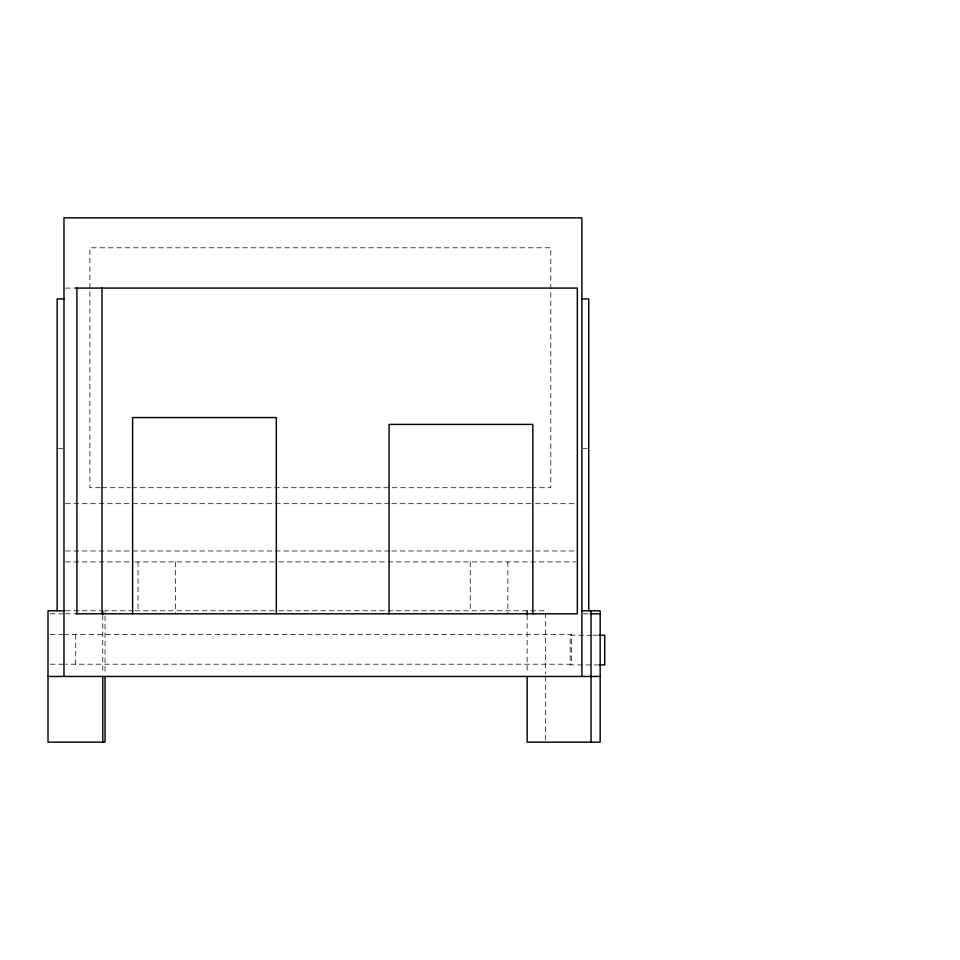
<?xml version="1.0" encoding="UTF-8"?>
<svg xmlns="http://www.w3.org/2000/svg" width="960" height="960" viewBox="0 0 960 960"><rect width="100%" height="100%" fill="white"/><g stroke="black" fill="none" stroke-linecap="round" stroke-linejoin="round"><path stroke-width="0.72" stroke-dasharray="4.8 3.6" d="M65.412 288.084L76.908 288.084M58.5 448.68L62.604 448.68M583.272 448.68L587.376 448.68M100.38 487.716L89.904 487.716L89.904 247.788L550.8 247.788L550.8 487.716L532.836 487.716M101.88 487.716L130.308 487.716M131.808 487.716L531.348 487.716M65.472 503.688L390.3 503.688M391.8 503.688L534 503.688M535.5 503.688L575.916 503.688M65.472 550.98L390.3 550.98M391.8 550.98L534 550.98M535.5 550.98L575.916 550.98M65.448 561.912L133.584 561.912M135.072 561.912L277.332 561.912M278.82 561.912L575.976 561.912M65.436 610.788L100.644 610.788M133.5 610.788L105.036 610.788L105.036 673.836M135 610.788L277.284 610.788M278.784 610.788L545.4 610.788L545.4 673.836M50.28 613.788L62.604 613.788M65.412 613.788L74.34 613.788M583.272 613.788L588.924 613.788M50.28 634.536L62.604 634.536M63.744 634.536L571.512 634.536L571.512 664.2L65.436 664.2M591.888 635.232L570.168 635.232L570.168 664.896L597.588 664.896M593.208 635.232L597.588 635.232M50.28 664.2L65.232 664.2M545.4 676.464L545.4 740.832M527.148 615.12L527.148 673.836M507.84 561.912L507.84 613.788M470.232 561.912L470.232 612.3M175.644 561.912L175.644 613.788M138.036 561.912L138.036 612.3M102.756 615.12L102.756 673.836M75.708 634.536L75.708 664.2"/><path stroke-width="1.44" d="M75.672 288.084L577.344 288.084L577.344 613.788L75.672 613.788M63.972 298.92L57.132 298.92L57.132 610.812M581.904 298.92L588.744 298.92L588.744 610.812M63.972 610.788L48 610.788L48 742.14L105.036 742.14L105.036 676.464M581.904 610.788L600.156 610.788L600.156 742.14L527.148 742.14L527.148 676.464M590.328 613.788L600.156 613.788M598.956 635.232L604.716 635.232L604.716 664.896L598.956 664.896M48 676.464L600.156 676.464M591.036 610.788L591.036 742.14M581.904 676.464L581.904 217.86L63.972 217.86L63.972 676.464M532.824 613.788L532.824 424.404L389.076 424.404L389.076 613.788M527.148 610.788L527.148 614.412M276.336 613.788L276.336 417.564L132.6 417.564L132.6 613.788M102.756 610.788L102.756 614.412M102.756 676.464L102.756 742.14M102 288.084L102 613.788M76.908 288.084L76.908 613.788"/></g></svg>
